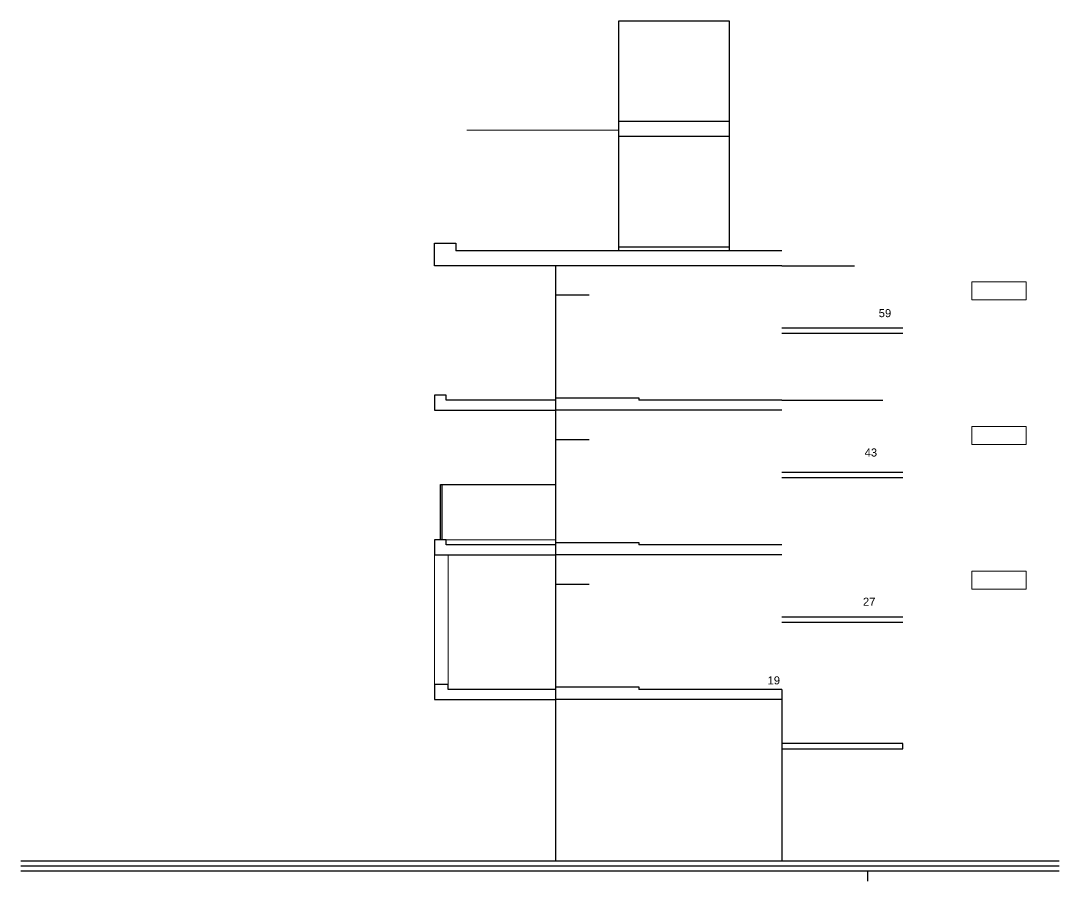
# Model space of a CAD drawing. Header units: millimetres. Extents: x 5985 to 6342, y 1020 to 1088.
# Drawn here: x 6321.72 to 6342.41, y 1020.89 to 1038.03 of the extents above; entities that cross this region are included whole.
import ezdxf

# ---------------------------------------------------------------- set-up
doc = ezdxf.new("R2010")
doc.units = ezdxf.units.MM
for name, color, linetype, lineweight in [('02_CIVIL_EXIST', 18, 'Continuous', 30), ('07_CIVIL VISTAS MEDIA', 251, 'Continuous', 5), ('12_TEXTOS', 150, 'Continuous', 40)]:
    doc.layers.add(name, color=color, linetype=linetype, lineweight=lineweight)
doc.styles.add('Swis721 BT', font='swiss.ttf')

msp = doc.modelspace()

# ---------------------------------------------------------------- linework, layer by layer
at = {"layer": '02_CIVIL_EXIST'}
for p, q in [((6333.639, 1036.028), (6333.639, 1038.028)), ((6333.639, 1038.028), (6335.839, 1038.028)), ((6335.839, 1038.028), (6335.839, 1036.028)), ((6333.639, 1033.528), (6333.639, 1036.028)), ((6333.639, 1036.028), (6335.839, 1036.028)), ((6335.839, 1036.028), (6335.839, 1033.528)), ((6333.639, 1035.728), (6335.839, 1035.728)), ((6329.962, 1033.148), (6329.962, 1033.598)), ((6329.962, 1033.598), (6330.392, 1033.598)), ((6330.392, 1033.598), (6330.392, 1033.448)), ((6336.885, 1033.448), (6330.392, 1033.448)), ((6333.639, 1033.448), (6333.639, 1033.528)), ((6333.639, 1033.528), (6335.839, 1033.528)), ((6335.839, 1033.528), (6335.839, 1033.448)), ((6336.885, 1033.148), (6329.962, 1033.148)), ((6332.381, 1021.288), (6332.381, 1033.148)), ((6336.885, 1033.148), (6338.336, 1033.148)), ((6332.381, 1032.568), (6333.047, 1032.568)), ((6339.295, 1031.908), (6336.885, 1031.908)), ((6336.885, 1031.808), (6339.295, 1031.808)), ((6330.2, 1030.568), (6329.962, 1030.568)), ((6329.962, 1030.568), (6329.962, 1030.268)), ((6330.2, 1030.468), (6330.2, 1030.568)), ((6332.381, 1030.468), (6330.2, 1030.468)), ((6332.381, 1030.518), (6334.034, 1030.518)), ((6334.034, 1030.518), (6334.034, 1030.468)), ((6336.885, 1030.468), (6334.034, 1030.468)), ((6336.885, 1030.468), (6338.896, 1030.468)), ((6329.962, 1030.268), (6332.381, 1030.268)), ((6336.885, 1030.268), (6332.381, 1030.268)), ((6332.381, 1029.688), (6333.047, 1029.688)), ((6339.295, 1029.028), (6336.885, 1029.028)), ((6330.081, 1027.688), (6330.081, 1028.788)), ((6330.081, 1028.788), (6330.111, 1028.788)), ((6330.111, 1028.788), (6330.111, 1027.688)), ((6330.111, 1028.788), (6332.381, 1028.788)), ((6336.885, 1028.928), (6339.295, 1028.928)), ((6330.2, 1027.688), (6329.962, 1027.688)), ((6329.962, 1027.688), (6329.962, 1027.388)), ((6330.2, 1027.588), (6330.2, 1027.688)), ((6332.381, 1027.588), (6330.2, 1027.588)), ((6332.381, 1027.638), (6334.034, 1027.638)), ((6334.034, 1027.638), (6334.034, 1027.588)), ((6336.885, 1027.588), (6334.034, 1027.588)), ((6329.962, 1027.388), (6332.381, 1027.388)), ((6336.885, 1027.388), (6332.381, 1027.388)), ((6332.381, 1026.808), (6333.047, 1026.808)), ((6339.295, 1026.148), (6336.885, 1026.148)), ((6336.885, 1026.048), (6339.295, 1026.048)), ((6330.235, 1024.808), (6329.962, 1024.808)), ((6329.962, 1024.808), (6329.962, 1024.508)), ((6330.235, 1024.708), (6330.235, 1024.808)), ((6332.381, 1024.708), (6330.235, 1024.708)), ((6332.381, 1024.708), (6332.381, 1024.758)), ((6332.381, 1024.708), (6332.381, 1024.758)), ((6332.381, 1024.758), (6334.034, 1024.758)), ((6334.034, 1024.758), (6334.034, 1024.708)), ((6336.885, 1024.708), (6334.034, 1024.708)), ((6336.885, 1024.708), (6336.885, 1021.288)), ((6329.962, 1024.508), (6332.381, 1024.508)), ((6336.885, 1024.508), (6332.381, 1024.508)), ((6339.295, 1023.628), (6336.885, 1023.628)), ((6339.295, 1023.528), (6339.295, 1023.628)), ((6336.885, 1023.528), (6339.295, 1023.528)), ((6342.415, 1021.288), (6321.719, 1021.288)), ((6342.415, 1021.188), (6321.719, 1021.188)), ((6342.415, 1021.088), (6321.719, 1021.088)), ((6338.595, 1021.088), (6338.595, 1020.888))]:
    msp.add_line(p, q, dxfattribs=at)
at = {"layer": '07_CIVIL VISTAS MEDIA'}
for p, q in [((6333.639, 1035.848), (6330.612, 1035.848)), ((6340.673, 1032.468), (6340.673, 1032.827)), ((6340.673, 1032.827), (6341.757, 1032.827)), ((6341.757, 1032.827), (6341.757, 1032.468)), ((6340.673, 1032.468), (6341.757, 1032.468)), ((6340.673, 1029.588), (6340.673, 1029.947)), ((6340.673, 1029.947), (6341.757, 1029.947)), ((6341.757, 1029.947), (6341.757, 1029.588)), ((6340.673, 1029.588), (6341.757, 1029.588)), ((6330.2, 1027.688), (6332.381, 1027.688)), ((6329.962, 1024.808), (6329.962, 1027.388)), ((6330.235, 1024.808), (6330.235, 1027.388)), ((6340.673, 1026.708), (6340.673, 1027.067)), ((6340.673, 1027.067), (6341.757, 1027.067)), ((6341.757, 1027.067), (6341.757, 1026.708)), ((6340.673, 1026.708), (6341.757, 1026.708))]:
    msp.add_line(p, q, dxfattribs=at)

# ---------------------------------------------------------------- texts
at = {"layer": '12_TEXTOS', "char_height": 0.16, "attachment_point": 3, "style": 'Swis721 BT'}
for s, insert in [('59', (6339.066, 1032.284)), ('43', (6338.785, 1029.508)), ('27', (6338.752, 1026.536)), ('19', (6336.851, 1024.969))]:
    msp.add_mtext_dynamic_manual_height_columns(s, width=4.74294, gutter_width=10, heights=[0], dxfattribs=dict(at, insert=insert))

doc.saveas('drawing.dxf')
